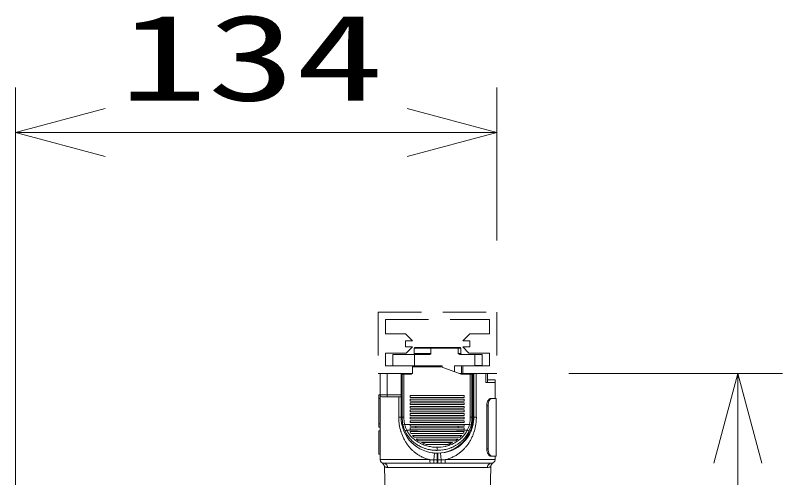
# Model space of a CAD drawing. Units: millimetres on the paper. Extents: x -63 to 65, y -59 to 59.
# Drawn here: x 6.85 to 28.21, y 31.65 to 44.51 of the extents above; entities that cross this region are included whole.
import ezdxf
from ezdxf.enums import TextEntityAlignment as Align

# ---------------------------------------------------------------- set-up
doc = ezdxf.new("R2010")
doc.units = ezdxf.units.MM
doc.linetypes.add('DASHED1', pattern=[1.8, 1.2, -0.6])
for name, color, linetype, lineweight in [('0-1_GAIKEI', 4, 'Continuous', 9), ('0-2_SUNPO', 7, 'Continuous', 9), ('0-3_0', 7, 'Continuous', 9)]:
    doc.layers.add(name, color=color, linetype=linetype, lineweight=lineweight)
doc.styles.add('ＭＳ ゴシック', font='')
doc.styles.get('ＭＳ ゴシック').set_extended_font_data('MS Gothic')

# ---------------------------------------------------------------- blocks, each defined once
blk = doc.blocks.new('_Open30')
at = {"layer": '0-3_0'}
blk.add_line((0, 0), (-1, 0), dxfattribs=at)
blk.add_lwpolyline([(-1, 0.2679), (0, 0), (-1, -0.2679)], dxfattribs=at)

msp = doc.modelspace()

# ---------------------------------------------------------------- linework, layer by layer
at = {"layer": '0-1_GAIKEI', "color": 134, "linetype": 'DASHED1'}
for p, q in [((16.954, 36.251), (16.954, 34.551)), ((17.154, 36.051), (20.054, 36.051)), ((17.154, 35.651), (17.154, 36.051)), ((17.709, 35.651), (17.154, 35.651)), ((17.904, 35.456), (17.709, 35.651)), ((17.709, 35.456), (17.904, 35.456)), ((17.709, 35.286), (17.709, 35.456)), ((17.904, 35.286), (17.709, 35.286)), ((17.729, 35.111), (17.904, 35.286)), ((17.154, 35.111), (17.729, 35.111)), ((17.154, 34.761), (17.154, 35.111)), ((19.63, 35.075), (19.634, 35.075)), ((19.644, 34.769), (19.644, 35.075)), ((17.614, 34.768), (17.614, 34.761)), ((17.854, 34.761), (17.854, 34.766)), ((19.354, 34.761), (19.354, 34.766)), ((19.594, 34.768), (19.594, 34.761))]:
    msp.add_line(p, q, dxfattribs=at)
at = {"layer": '0-1_GAIKEI'}
for p, q in [((17.954, 35.25), (19.254, 35.25)), ((18.419, 35.25), (18.419, 35.1)), ((19.174, 35.275), (19.174, 35.1)), ((18.419, 35.1), (17.954, 35.1)), ((19.254, 35.1), (19.174, 35.1)), ((18.702, 34.732), (17.904, 34.732)), ((17.934, 34.765), (17.964, 34.765)), ((19.265, 34.532), (18.702, 34.732)), ((19.074, 34.764), (19.274, 34.765)), ((19.074, 34.6), (19.074, 34.764)), ((17.204, 34.551), (17.204, 33.901)), ((17.59, 34.532), (17.59, 33.332)), ((17.88, 34.532), (17.59, 34.532)), ((17.618, 33.332), (17.618, 34.532)), ((17.667, 34.532), (17.667, 33.332)), ((17.87, 34.532), (17.87, 34.551)), ((17.88, 34.532), (17.88, 34.551)), ((19.294, 34.545), (19.228, 34.545)), ((19.59, 34.532), (19.265, 34.532)), ((19.274, 34.532), (19.274, 34.545)), ((19.294, 34.551), (19.304, 34.551)), ((19.294, 34.551), (19.294, 34.532)), ((19.512, 33.332), (19.512, 34.532)), ((19.562, 33.332), (19.562, 34.532)), ((19.564, 34.532), (19.564, 34.551)), ((19.59, 33.332), (19.59, 34.532)), ((19.614, 33.331), (19.614, 34.551)), ((19.683, 34.551), (19.683, 33.331)), ((19.944, 34.545), (19.994, 34.545)), ((19.994, 34.301), (19.994, 34.545)), ((19.994, 34.371), (20.204, 34.371)), ((20.204, 34.301), (20.204, 34.371)), ((17.004, 33.851), (16.974, 33.851)), ((17.054, 33.901), (17.59, 33.901)), ((17.524, 33.331), (17.524, 33.901)), ((20.079, 33.851), (20.234, 33.851)), ((19.973, 33.651), (20.008, 33.651)), ((17.59, 33.331), (17.524, 33.331)), ((17.59, 33.332), (17.667, 33.332)), ((19.512, 33.332), (19.59, 33.332)), ((19.59, 33.331), (19.683, 33.331)), ((17.004, 33.151), (16.974, 33.151)), ((17.536, 33.154), (17.533, 33.179)), ((17.54, 33.129), (17.536, 33.154)), ((17.689, 33.132), (17.641, 33.121)), ((19.539, 33.121), (19.491, 33.132)), ((17.004, 33.051), (16.974, 33.051)), ((17.004, 32.951), (16.974, 32.951)), ((16.974, 32.301), (16.974, 32.951)), ((17.588, 32.922), (17.584, 32.933)), ((17.711, 32.949), (17.707, 32.946)), ((17.717, 32.952), (17.711, 32.949)), ((17.731, 32.96), (17.717, 32.952)), ((17.747, 32.967), (17.731, 32.96)), ((19.627, 32.945), (19.623, 32.933)), ((17.667, 32.729), (17.656, 32.751)), ((17.734, 32.879), (17.736, 32.875)), ((17.77, 32.82), (17.773, 32.816)), ((17.811, 32.765), (17.822, 32.751)), ((17.856, 32.713), (17.861, 32.708)), ((17.878, 32.783), (17.872, 32.789)), ((19.562, 32.773), (19.551, 32.751)), ((19.572, 32.796), (19.562, 32.773)), ((17.955, 32.623), (17.956, 32.621)), ((18.008, 32.583), (18.015, 32.579)), ((18.065, 32.548), (18.079, 32.539)), ((18.116, 32.608), (18.099, 32.617)), ((18.133, 32.6), (18.116, 32.608)), ((18.184, 32.489), (18.188, 32.487)), ((18.248, 32.465), (18.264, 32.46)), ((18.403, 32.512), (18.37, 32.519)), ((18.435, 32.507), (18.403, 32.512)), ((18.821, 32.521), (18.812, 32.519)), ((18.995, 32.489), (18.997, 32.49)), ((19.086, 32.62), (19.083, 32.618)), ((17.004, 32.301), (16.974, 32.301)), ((17.896, 32.418), (17.878, 32.436)), ((18.38, 32.43), (18.396, 32.427)), ((18.505, 32.145), (18.519, 32.334)), ((18.59, 32.409), (18.594, 32.409)), ((18.594, 32.332), (18.594, 32.051)), ((18.594, 32.331), (18.614, 32.331)), ((18.614, 32.051), (18.614, 32.332)), ((18.689, 32.334), (18.703, 32.145)), ((18.865, 32.445), (18.869, 32.446)), ((19.1, 32.259), (19.097, 32.258)), ((19.338, 32.444), (19.329, 32.435)), ((19.973, 32.451), (20.008, 32.451)), ((20.079, 32.251), (20.234, 32.251)), ((18.391, 32.151), (17.004, 32.151)), ((17.104, 32.051), (20.104, 32.051)), ((18.203, 32.211), (18.199, 32.212)), ((18.295, 32.173), (18.292, 32.174)), ((18.391, 32.151), (18.403, 32.15)), ((18.403, 32.15), (18.411, 32.15)), ((18.411, 32.15), (18.419, 32.149)), ((18.419, 32.149), (18.436, 32.148)), ((18.436, 32.148), (18.442, 32.148)), ((18.462, 32.147), (18.436, 32.148)), ((18.442, 32.148), (18.446, 32.148)), ((18.446, 32.148), (18.448, 32.148)), ((18.448, 32.148), (18.461, 32.147)), ((18.462, 32.147), (18.469, 32.147)), ((18.469, 32.147), (18.476, 32.147)), ((18.476, 32.147), (18.505, 32.145)), ((18.614, 32.144), (18.594, 32.144)), ((18.703, 32.145), (18.716, 32.146)), ((18.716, 32.146), (18.723, 32.146)), ((18.723, 32.146), (18.731, 32.147)), ((18.731, 32.147), (18.732, 32.147)), ((18.732, 32.147), (18.752, 32.148)), ((18.753, 32.148), (18.758, 32.148)), ((18.758, 32.148), (18.772, 32.149)), ((18.758, 32.148), (18.76, 32.148)), ((18.76, 32.148), (18.772, 32.148)), ((18.772, 32.148), (18.78, 32.149)), ((18.78, 32.149), (18.789, 32.149)), ((18.789, 32.149), (18.817, 32.151)), ((18.817, 32.151), (20.204, 32.151)), ((18.9, 32.169), (18.915, 32.174)), ((18.915, 32.174), (18.9, 32.169)), ((18.916, 32.174), (18.915, 32.174)), ((18.933, 32.181), (18.916, 32.174)), ((18.955, 32.189), (18.933, 32.181)), ((19.009, 32.214), (19.008, 32.213))]:
    msp.add_line(p, q, dxfattribs=at)
at = {"layer": '0-1_GAIKEI', "color": 7}
for p, q in [((17.954, 35.25), (17.954, 35.1)), ((19.229, 35.275), (17.979, 35.275)), ((19.254, 35.25), (19.254, 35.1)), ((17.364, 35.075), (17.964, 35.075)), ((19.844, 35.075), (19.242, 35.075)), ((19.844, 34.77), (19.844, 35.075)), ((17.904, 34.761), (17.154, 34.761)), ((17.904, 34.551), (17.904, 34.761)), ((17.934, 34.765), (17.934, 34.732)), ((19.274, 34.765), (19.644, 34.769)), ((19.274, 34.545), (19.274, 34.765)), ((19.644, 34.769), (19.844, 34.77)), ((16.954, 34.551), (17.904, 34.551)), ((17.004, 32.151), (17.004, 34.551)), ((20.254, 34.551), (19.304, 34.551)), ((19.944, 34.301), (19.944, 34.551)), ((19.944, 34.301), (20.204, 34.301)), ((20.204, 33.851), (20.204, 34.301)), ((20.234, 32.251), (20.234, 33.851)), ((20.204, 32.151), (20.204, 32.251)), ((17.216, 31.934), (18.604, 31.934)), ((19.991, 31.934), (18.604, 31.934)), ((19.993, 28.439), (20.085, 31.959)), ((20.073, 31.952), (20.068, 31.95))]:
    msp.add_line(p, q, dxfattribs=at)
at = {"layer": '0-1_GAIKEI', "color": 134}
for p, q in [((17.84, 33.932), (19.34, 33.932)), ((17.84, 33.882), (17.84, 33.932)), ((19.34, 33.882), (17.84, 33.882)), ((17.84, 33.832), (19.34, 33.832)), ((17.84, 33.782), (17.84, 33.832)), ((19.34, 33.782), (17.84, 33.782)), ((19.34, 33.932), (19.34, 33.882)), ((19.34, 33.832), (19.34, 33.782)), ((17.84, 33.732), (19.34, 33.732)), ((17.84, 33.682), (17.84, 33.732)), ((19.34, 33.682), (17.84, 33.682)), ((17.84, 33.632), (19.34, 33.632)), ((17.84, 33.582), (17.84, 33.632)), ((19.34, 33.582), (17.84, 33.582)), ((17.84, 33.532), (19.34, 33.532)), ((17.84, 33.482), (17.84, 33.532)), ((19.34, 33.732), (19.34, 33.682)), ((19.34, 33.632), (19.34, 33.582)), ((19.34, 33.532), (19.34, 33.482)), ((19.34, 33.482), (17.84, 33.482)), ((17.84, 33.382), (17.84, 33.432)), ((17.84, 33.432), (19.34, 33.432)), ((19.34, 33.382), (17.84, 33.382)), ((17.84, 33.282), (17.84, 33.332)), ((17.84, 33.332), (19.34, 33.332)), ((19.34, 33.432), (19.34, 33.382)), ((19.34, 33.332), (19.34, 33.282)), ((19.491, 33.132), (17.689, 33.132)), ((19.34, 33.282), (17.84, 33.282)), ((17.84, 33.232), (19.34, 33.232)), ((17.84, 33.182), (17.84, 33.232)), ((19.34, 33.182), (17.84, 33.182)), ((17.84, 33.082), (17.84, 33.132)), ((19.34, 33.232), (19.34, 33.182)), ((19.34, 33.132), (19.34, 33.082)), ((18.051, 32.967), (17.747, 32.967)), ((19.34, 33.082), (17.84, 33.082)), ((17.84, 33.032), (19.34, 33.032)), ((17.84, 32.982), (17.84, 33.032)), ((18.042, 32.982), (17.84, 32.982)), ((17.84, 32.932), (19.34, 32.932)), ((17.84, 32.913), (17.84, 32.932)), ((18.042, 32.982), (18.051, 32.967)), ((19.137, 32.982), (18.042, 32.982)), ((19.137, 32.982), (19.128, 32.967)), ((19.128, 32.967), (19.432, 32.967)), ((19.34, 32.982), (19.137, 32.982)), ((19.34, 33.032), (19.34, 32.982)), ((19.34, 32.932), (19.34, 32.913)), ((19.314, 32.875), (17.865, 32.875)), ((17.904, 32.825), (19.276, 32.825)), ((19.229, 32.775), (17.95, 32.775)), ((18.006, 32.725), (19.173, 32.725)), ((19.105, 32.675), (18.074, 32.675)), ((18.162, 32.625), (19.017, 32.625)), ((18.894, 32.575), (18.285, 32.575))]:
    msp.add_line(p, q, dxfattribs=at)
at = {"layer": '0-1_GAIKEI', "color": 134, "linetype": 'DASHED1'}
for points in [[(16.954, 36.251), (20.254, 36.251), (20.254, 34.551)], [(19.304, 34.551), (19.304, 34.761), (20.054, 34.761), (20.054, 35.111), (19.479, 35.111), (19.304, 35.286), (19.499, 35.286), (19.499, 35.456), (19.304, 35.456), (19.499, 35.651), (20.054, 35.651), (20.054, 36.051)], [(18.42, 35.267), (18.421, 35.273), (18.422, 35.274), (18.422, 35.275), (18.422, 35.275)]]:
    msp.add_lwpolyline(points, dxfattribs=at)
at = {"layer": '0-1_GAIKEI', "color": 7}
for points in [[(17.364, 35.075), (17.364, 34.77), (17.934, 34.765)], [(17.191, 29.359), (17.182, 29.702), (17.123, 31.959)], [(17.177, 31.939), (17.176, 31.939), (17.167, 31.941), (17.16, 31.942), (17.16, 31.943), (17.154, 31.944), (17.146, 31.947), (17.14, 31.95), (17.138, 31.951), (17.136, 31.952), (17.136, 31.952), (17.132, 31.954), (17.13, 31.954), (17.129, 31.955)], [(20.042, 31.941), (20.033, 31.939), (20.032, 31.939)]]:
    msp.add_lwpolyline(points, dxfattribs=at)
at = {"layer": '0-1_GAIKEI'}
for points in [[(18.339, 35.075), (17.964, 35.075), (17.964, 34.765), (18.604, 34.76), (18.734, 34.761), (18.734, 34.72)], [(17.59, 33.951), (16.974, 33.951), (16.974, 33.051)], [(19.973, 33.651), (19.976, 33.695), (19.984, 33.736), (19.998, 33.773), (20.008, 33.792), (20.018, 33.809), (20.034, 33.828), (20.05, 33.841), (20.066, 33.849), (20.079, 33.851)], [(20.008, 33.651), (20.011, 33.691), (20.018, 33.73), (20.029, 33.765), (20.044, 33.796), (20.061, 33.821), (20.08, 33.839), (20.09, 33.845), (20.099, 33.849), (20.111, 33.851)], [(19.973, 33.651), (19.973, 32.451), (19.976, 32.407), (19.984, 32.366), (19.998, 32.329), (20.008, 32.31), (20.018, 32.293), (20.034, 32.274), (20.05, 32.261), (20.066, 32.253), (20.079, 32.251)], [(20.008, 33.651), (20.008, 32.451), (20.011, 32.411), (20.018, 32.372), (20.029, 32.337), (20.044, 32.306), (20.061, 32.281), (20.08, 32.263), (20.09, 32.257), (20.099, 32.253), (20.111, 32.251)], [(19.595, 33.138), (19.606, 33.211), (19.611, 33.271), (19.614, 33.331)], [(17.707, 32.946), (17.703, 32.944), (17.702, 32.943), (17.702, 32.941)], [(17.872, 32.789), (17.822, 32.848), (17.794, 32.886), (17.771, 32.921), (17.747, 32.967)], [(19.432, 32.967), (19.421, 32.945), (19.407, 32.922), (19.384, 32.885), (19.339, 32.826), (19.302, 32.784)], [(19.432, 32.967), (19.433, 32.967), (19.468, 32.949), (19.476, 32.943), (19.478, 32.941)], [(19.305, 32.695), (19.323, 32.714), (19.324, 32.715)], [(19.391, 32.795), (19.405, 32.814), (19.409, 32.821)], [(18.124, 32.516), (18.131, 32.513), (18.135, 32.511), (18.155, 32.502)], [(18.812, 32.519), (18.759, 32.509), (18.709, 32.502), (18.665, 32.498), (18.625, 32.496), (18.594, 32.496)], [(19.116, 32.549), (19.117, 32.549), (19.141, 32.564), (19.156, 32.573), (19.173, 32.585)], [(19.205, 32.608), (19.217, 32.617), (19.226, 32.624), (19.226, 32.624)], [(18.449, 32.419), (18.468, 32.416), (18.486, 32.414)], [(18.519, 32.412), (18.528, 32.411), (18.556, 32.41)], [(17.216, 31.934), (17.212, 31.962), (17.203, 31.988), (17.188, 32.011), (17.168, 32.029), (17.145, 32.042), (17.12, 32.05), (17.104, 32.051)], [(18.391, 32.151), (18.392, 32.093), (18.394, 32.069), (18.396, 32.055), (18.397, 32.052), (18.398, 32.051), (18.398, 32.051), (18.398, 32.051)], [(20.104, 32.051), (20.082, 32.049), (20.06, 32.041), (20.04, 32.029), (20.021, 32.012), (20.007, 31.992), (19.997, 31.969), (19.993, 31.951), (19.991, 31.934)]]:
    msp.add_lwpolyline(points, dxfattribs=at)
at = {"layer": '0-1_GAIKEI', "color": 7}
for centre, radius, start, end in [((17.979, 35.25), 0.025, 90, 180), ((19.229, 35.25), 0.025, 0, 90), ((17.929, 35.1), 0.025, 270, 0), ((19.279, 35.1), 0.025, 180, 270), ((19.279, 35.1), 0.025, 202.501, 258.7492), ((17.104, 32.151), 0.1, 180, 270), ((16.999, 31.953), 0.124, 2.5656, 61.6074), ((20.208, 31.954), 0.123, 118.0964, 177.7123), ((20.104, 32.151), 0.1, 270, 0), ((17.133, 31.971), 0.0165, 228.9181, 253.1136), ((17.238, 32.299), 0.365, 260.3382, 263.2264), ((17.253, 32.423), 0.49, 263.2066, 265.6966), ((19.964, 32.343), 0.409, 273.8141, 279.5344), ((19.984, 32.152), 0.218, 285.3699, 292.6047), ((20.027, 32.053), 0.111, 294.3077, 301.5994)]:
    msp.add_arc(centre, radius, start, end, dxfattribs=at)
at = {"layer": '0-1_GAIKEI'}
for centre, radius, start, end in [((18.56, 35.251), 0.142, 173.2997, 180.473), ((18.34, 35.271), 0.197, 270, 282.4864), ((18.358, 35.197), 0.12, 281.7897, 292.1867), ((18.386, 35.13), 0.0475, 291.7276, 304.8709), ((18.402, 35.107), 0.0191, 304.7173, 321.1618), ((18.41, 35.1), 0.0084, 319.8288, 0), ((19.336, 35.375), 0.319, 239.4628, 246.0274), ((19.245, 35.166), 0.0913, 244.9873, 268.0155), ((17.054, 33.951), 0.05, 180, 270), ((18.873, 33.33), 1.349, 180, 184.2799), ((18.59, 33.332), 1, 180, 0), ((18.59, 33.332), 0.972, 180, 192.5174), ((18.59, 33.332), 0.923, 180, 192.5172), ((18.614, 33.331), 1, 270, 0), ((18.59, 33.332), 0.923, 347.4826, 0), ((18.59, 33.332), 0.972, 347.4826, 0), ((18.219, 33.337), 1.465, 355.7457, 359.7615), ((18.85, 33.328), 1.326, 184.2874, 186.4803), ((18.887, 33.333), 1.363, 188.6033, 197.0472), ((18.511, 33.315), 0.891, 192.5377, 204.7817), ((18.456, 33.311), 0.788, 193.1555, 205.8582), ((18.724, 33.311), 0.787, 334.1424, 346.8547), ((18.668, 33.315), 0.892, 335.2213, 347.4593), ((18.354, 33.326), 1.329, 347.1648, 351.4611), ((18.327, 33.329), 1.356, 351.4935, 355.7421), ((18.781, 33.3), 1.252, 197.607, 199.28), ((18.771, 33.297), 1.241, 199.2797, 201.539), ((18.448, 33.285), 0.822, 204.7606, 209.645), ((18.684, 33.315), 0.877, 325.7622, 334.7943), ((18.388, 33.316), 1.293, 338.4644, 342.7982), ((18.362, 33.324), 1.321, 343.3379, 344.9831), ((18.361, 33.324), 1.322, 344.9835, 347.1613), ((18.765, 33.295), 1.235, 201.5402, 206.1325), ((18.798, 33.31), 1.271, 207.1753, 210.4655), ((18.472, 33.299), 0.849, 209.9386, 214.3367), ((18.507, 33.323), 0.892, 214.5956, 218.7369), ((18.503, 33.319), 0.887, 219.8395, 223.1252), ((18.506, 33.323), 0.891, 223.6244, 227.1853), ((18.454, 33.332), 0.795, 223.6309, 228.0395), ((18.486, 33.367), 0.843, 228.0469, 232.8476), ((18.542, 33.444), 0.938, 232.9441, 241.838), ((18.666, 33.399), 0.885, 302.652, 307.1255), ((18.696, 33.361), 0.837, 307.0356, 316.3819), ((18.652, 33.346), 0.922, 308.4974, 313.0713), ((18.661, 33.336), 0.909, 313.0747, 315.0762), ((18.677, 33.321), 0.886, 316.8938, 321.442), ((18.685, 33.315), 0.877, 321.4458, 323.6253), ((18.436, 33.294), 1.24, 329.5444, 334.0243), ((18.405, 33.309), 1.275, 336.2411, 338.4557), ((18.739, 33.275), 1.202, 210.4594, 215.054), ((18.692, 33.242), 1.145, 215.0708, 217.4555), ((18.704, 33.251), 1.16, 217.4512, 219.8234), ((18.729, 33.272), 1.193, 219.8407, 224.5302), ((18.516, 33.334), 0.906, 227.1845, 231.6923), ((18.524, 33.344), 0.919, 231.8275, 233.5588), ((18.531, 33.353), 0.931, 233.5577, 235.8038), ((18.538, 33.363), 0.942, 236.3301, 239.8661), ((18.549, 33.382), 0.964, 240.883, 243.8443), ((18.565, 33.482), 0.982, 243.929, 246.0982), ((18.561, 33.409), 0.995, 245.8791, 247.7316), ((18.566, 33.485), 0.985, 246.1011, 250.3381), ((18.577, 33.449), 1.038, 247.9738, 251.4679), ((18.576, 33.517), 1.019, 250.38, 258.3374), ((18.597, 33.508), 1.1, 252.3631, 255.0182), ((18.603, 33.551), 1.058, 260.8755, 264.086), ((18.568, 33.18), 0.685, 263.7924, 272.1681), ((11.142, 32.43), 7.452, 359.844, 0.5082), ((18.604, 33.512), 1.014, 282.3498, 285.8054), ((18.6, 33.446), 1.035, 285.0495, 288.5888), ((18.603, 33.513), 1.015, 285.8239, 289.8302), ((18.608, 33.424), 1.013, 288.5977, 290.5649), ((18.608, 33.499), 1, 289.8293, 298.2871), ((18.611, 33.415), 1.002, 290.5654, 292.526), ((18.617, 33.402), 0.989, 292.6538, 296.2409), ((18.622, 33.391), 0.976, 296.2466, 298.2765), ((18.624, 33.387), 0.971, 298.2768, 300.3907), ((18.644, 33.433), 0.925, 298.5634, 302.64), ((18.64, 33.362), 0.942, 304.4451, 306.8265), ((18.508, 33.246), 1.154, 315.9608, 320.1623), ((18.494, 33.257), 1.171, 320.1732, 324.8961), ((18.472, 33.273), 1.199, 324.8954, 329.5295), ((18.64, 33.182), 1.066, 225.761, 229.7341), ((18.589, 33.121), 0.987, 229.72, 235.2888), ((18.606, 33.147), 1.018, 235.3418, 238.0132), ((18.652, 33.221), 1.105, 238.0083, 240.537), ((18.726, 33.354), 1.257, 240.5965, 245.2417), ((18.592, 33.487), 1.078, 254.9963, 258.6667), ((18.583, 33.441), 1.031, 259.5657, 262.5137), ((18.594, 33.331), 1, 259.1848, 270), ((18.589, 33.509), 1.1, 264.6117, 266.3456), ((18.601, 33.762), 1.353, 268.0841, 269.5128), ((18.592, 33.47), 1.06, 270.1154, 277.6962), ((18.59, 33.483), 1.074, 277.6737, 281.3372), ((18.591, 33.48), 1.071, 281.3376, 284.8269), ((18.514, 33.315), 1.207, 296.6472, 298.8867), ((18.599, 33.159), 1.03, 299.0933, 301.7126), ((18.656, 33.067), 0.921, 301.7089, 304.7114), ((18.632, 33.1), 0.962, 304.7497, 307.5633), ((18.597, 33.146), 1.02, 307.5573, 310.2631), ((18.534, 33.218), 1.116, 310.3089, 315.4198), ((17.104, 32.154), 0.103, 250.105, 270), ((18.709, 33.308), 1.208, 245.2166, 247.6359), ((18.533, 32.877), 0.743, 247.5675, 251.1098), ((18.463, 32.682), 0.535, 251.7017, 256.6864), ((18.479, 32.749), 0.605, 256.7031, 261.595), ((18.549, 33.522), 1.377, 266.6645, 268.1495), ((19.112, 32.1), 0.609, 175.7495, 184.6428), ((18.594, 35.677), 3.533, 268.5526, 270), ((18.614, 35.676), 3.531, 270, 271.4477), ((18.63, 34.237), 2.093, 271.9898, 273.3543), ((18.095, 32.1), 0.61, 355.3615, 4.2443), ((17.808, 32.146), 1.009, 356.2574, 0.2752), ((18.754, 32.646), 0.499, 277.2264, 287.0141), ((18.263, 33.812), 1.764, 293.0745, 294.9642), ((18.334, 33.671), 1.606, 294.8566, 296.6601), ((20.104, 32.152), 0.101, 270, 297.2581)]:
    msp.add_arc(centre, radius, start, end, dxfattribs=at)
at = {"layer": '0-1_GAIKEI', "color": 134}
for centre, radius, start, end in [((18.471, 33.309), 0.745, 212.0394, 215.5266), ((18.59, 33.332), 0.65, 202.6199, 207.4864), ((18.59, 33.332), 0.65, 332.5136, 337.3801), ((18.708, 33.309), 0.745, 324.4734, 327.9606), ((18.493, 33.325), 0.772, 220.3361, 225.3985), ((18.521, 33.358), 0.815, 230.8519, 236.8102), ((18.659, 33.358), 0.815, 303.1898, 309.148), ((18.687, 33.325), 0.772, 314.6015, 319.6639), ((18.558, 33.427), 0.894, 243.6869, 252.2295)]:
    msp.add_arc(centre, radius, start, end, dxfattribs=at)
at = {"layer": '0-1_GAIKEI', "color": 134, "linetype": 'DASHED1'}
msp.add_arc((18.621, 33.427), 0.894, 287.7705, 296.313, dxfattribs=at)
at = {"layer": '0-1_GAIKEI'}
msp.add_ellipse((18.809, 32.151), major_axis=(0, -0.1), ratio=0.075396, start_param=6.283185, end_param=7.068547, dxfattribs=at)
at = {"layer": '0-2_SUNPO'}
for p, q in [((6.854, 22.906), (6.854, 42.501)), ((20.254, 38.251), (20.254, 42.501)), ((9.354, 41.251), (17.754, 41.251)), ((22.254, 34.551), (28.208, 34.551)), ((26.958, 18.406), (26.958, 32.051))]:
    msp.add_line(p, q, dxfattribs=at)

# ---------------------------------------------------------------- block references
at = {"layer": '0-2_SUNPO', "xscale": 2.5, "yscale": 2.5}
for p, rotation in [((6.854, 41.251), 180), ((26.958, 34.551), 90.00048)]:
    msp.add_blockref('_Open30', p, dxfattribs=dict(at, rotation=rotation))
msp.add_blockref('_Open30', (20.254, 41.251), dxfattribs=at)

# ---------------------------------------------------------------- texts
at = {"layer": '0-2_SUNPO', "style": 'ＭＳ ゴシック', "width": 1.5}
msp.add_text('134', height=2.405, dxfattribs=at).set_placement((9.745, 41.413), align=Align.BOTTOM_LEFT)

doc.saveas('drawing.dxf')
